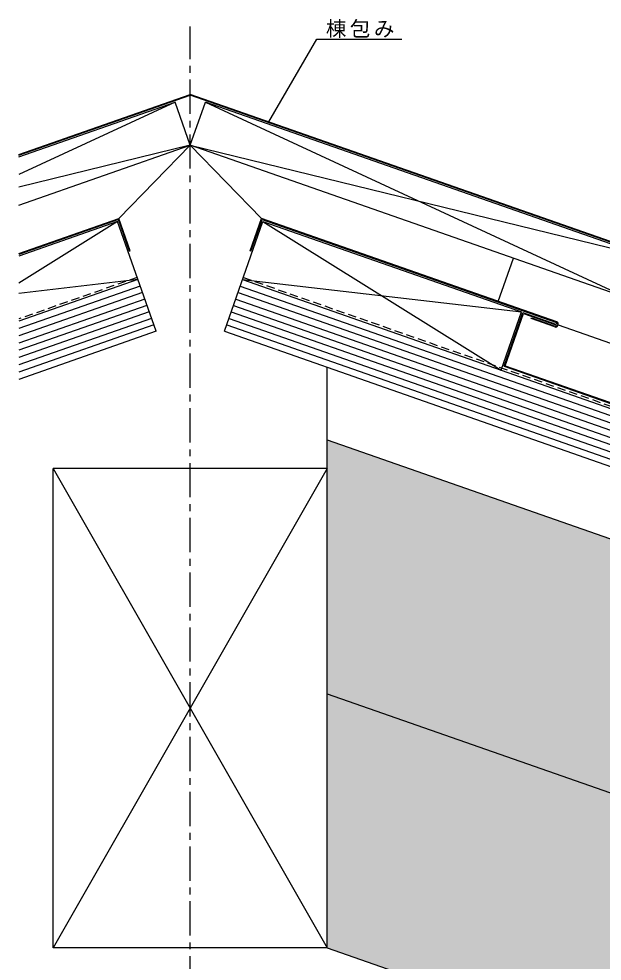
# Model space of a CAD drawing. Units: millimetres, scale not verified. Extents: x -1099 to 1151, y -388 to 361.
# Drawn here: x -1099.3 to -843.8, y -77.5 to 335.3 of the extents above; entities that cross this region are included whole.
import ezdxf

# ---------------------------------------------------------------- set-up
doc = ezdxf.new("R2010")
doc.units = ezdxf.units.MM
doc.header["$LTSCALE"] = 3
doc.linetypes.add('CHAIN1', pattern=[8, 5, -1, 1, -1])
doc.linetypes.add('DASHED1', pattern=[1.8, 1.2, -0.6])
doc.layers.add('0-0', color=4, linetype='Continuous')
doc.styles.add('ＭＳ ゴシック', font='')
doc.styles.get('ＭＳ ゴシック').set_extended_font_data('MS Gothic')

msp = doc.modelspace()

# ---------------------------------------------------------------- linework, layer by layer
at = {"layer": '0-0', "linetype": 'CHAIN1'}
msp.add_line((-1024.214, -306.318), (-1024.214, 331.938), dxfattribs=at)
at = {"layer": '0-0'}
for p, q in [((-989.735, 290.111), (-968.762, 326.436)), ((-968.762, 326.436), (-931.543, 326.436)), ((-1030.821, 298.807), (-1099.312, 267.065)), ((-1017.607, 298.807), (-830.821, 212.243)), ((-1024.214, 279.93), (-1099.312, 261.602)), ((-1024.214, 279.93), (-824.214, 231.12)), ((-1056.062, 246.534), (-1099.312, 219.539)), ((-992.366, 246.534), (-888.022, 181.408)), ((-1047.142, 221.05), (-1099.312, 215.005)), ((-1001.285, 221.05), (-879.103, 206.892)), ((-1046.151, 218.218), (-1099.312, 199.612)), ((-1045.16, 215.387), (-1099.312, 196.434)), ((-1003.268, 215.387), (-758.279, 129.641)), ((-1002.276, 218.218), (-758.279, 132.819)), ((-1044.169, 212.555), (-1099.312, 193.255)), ((-1004.259, 212.555), (-758.279, 126.462)), ((-1043.178, 209.724), (-1099.312, 190.077)), ((-1042.187, 206.892), (-1099.312, 186.898)), ((-1006.241, 206.892), (-758.279, 120.105)), ((-1005.25, 209.724), (-758.279, 123.284)), ((-1041.196, 204.061), (-1099.312, 183.72)), ((-1007.232, 204.061), (-758.279, 116.927)), ((-1040.205, 201.229), (-1099.312, 180.541)), ((-1008.223, 201.229), (-758.279, 113.749)), ((-964.214, 150.863), (-964.214, 182.647)), ((-1084.214, 138.372), (-964.214, -71.628)), ((-964.214, 138.372), (-1084.214, -71.628)), ((-964.214, 39.617), (-753.279, -34.21))]:
    msp.add_line(p, q, dxfattribs=at)
at = {"layer": '0-0', "color": 7}
for p, q in [((-1099.312, 275.895), (-1024.214, 302.179)), ((-1099.312, 275.524), (-1024.214, 301.808)), ((-822.94, 231.733), (-1024.214, 302.179)), ((-823.386, 231.518), (-1024.214, 301.808)), ((-1099.312, 274.835), (-1030.821, 298.807)), ((-1024.214, 279.93), (-1030.821, 298.807)), ((-1024.214, 279.93), (-1017.607, 298.807)), ((-824.214, 231.12), (-1017.607, 298.807)), ((-1099.312, 253.646), (-1024.214, 279.93)), ((-1055.448, 247.808), (-1024.214, 279.93)), ((-830.821, 212.243), (-1024.214, 279.93)), ((-992.979, 247.808), (-1024.214, 279.93)), ((-1099.312, 232.456), (-1055.448, 247.808)), ((-1050.493, 233.651), (-1055.448, 247.808)), ((-997.935, 233.651), (-992.979, 247.808)), ((-863.671, 202.55), (-992.979, 247.808)), ((-1055.663, 247.362), (-1099.312, 232.085)), ((-1056.062, 246.534), (-1099.312, 231.397)), ((-1039.214, 198.397), (-1056.062, 246.534)), ((-1050.823, 233.535), (-1055.663, 247.362)), ((-1009.214, 198.397), (-992.366, 246.534)), ((-997.604, 233.535), (-992.765, 247.362)), ((-992.765, 247.362), (-863.786, 202.22)), ((-992.366, 246.534), (-879.103, 206.892)), ((-1050.823, 233.535), (-1050.493, 233.651)), ((-997.604, 233.535), (-997.935, 233.651)), ((-889.242, 211.5), (-882.635, 230.378)), ((-1047.142, 221.05), (-1099.312, 202.791)), ((-1001.285, 221.05), (-758.279, 135.998)), ((-888.022, 181.408), (-879.103, 206.892)), ((-886.748, 183.081), (-878.489, 206.677)), ((-878.489, 206.677), (-864.001, 201.607)), ((-886.302, 183.296), (-878.275, 206.231)), ((-874.83, 203.966), (-874.714, 204.297)), ((-864.447, 200.332), (-874.83, 203.966)), ((-874.714, 204.297), (-864.332, 200.663)), ((-1039.214, 198.397), (-1099.312, 177.363)), ((-1009.214, 198.397), (-753.279, 108.82)), ((-863.503, 201.061), (-863.388, 201.392)), ((-863.173, 200.946), (-863.057, 201.276)), ((-863.057, 201.276), (-832.095, 190.439)), ((-886.748, 183.081), (-758.279, 138.117)), ((-886.302, 183.296), (-733.11, 129.678)), ((-964.214, -71.628), (-964.214, 150.863)), ((-964.214, 150.863), (-753.279, 77.036)), ((-964.214, 138.372), (-1084.214, 138.372)), ((-964.214, -71.628), (-753.279, -145.455))]:
    msp.add_line(p, q, dxfattribs=at)
at = {"layer": '0-0', "linetype": 'DASHED1'}
for p, q in [((-1047.473, 221.994), (-1099.312, 203.85)), ((-1000.955, 221.994), (-758.279, 137.057))]:
    msp.add_line(p, q, dxfattribs=at)
at = {"layer": '0-0', "color": 7}
for points in [[(-878.275, 206.231), (-864.117, 201.276), (-864.001, 201.607)], [(-964.214, -71.628), (-1084.214, -71.628), (-1084.214, 138.372)]]:
    msp.add_lwpolyline(points, dxfattribs=at)
for centre, radius, start, end in [((-864.001, 201.607), 1, 340.70995, 70.70995), ((-864.117, 201.276), 1, 250.70995, 340.70995), ((-864.117, 201.276), 0.65, 250.70995, 340.70995), ((-864.001, 201.607), 0.65, 340.70995, 70.70995)]:
    msp.add_arc(centre, radius, start, end, dxfattribs=at)
at = {"layer": '0-0', "color": 9}
msp.add_solid([(-964.214, 150.863), (-964.214, -71.628), (-753.279, 77.036), (-753.279, -145.455)], dxfattribs=at)

# ---------------------------------------------------------------- texts
at = {"layer": '0-0', "color": 7, "insert": (-964.808, 326.972), "char_height": 6.598, "attachment_point": 7, "style": 'ＭＳ ゴシック'}
msp.add_mtext('\\T1.17;棟包み', dxfattribs=at)

doc.saveas('drawing.dxf')
